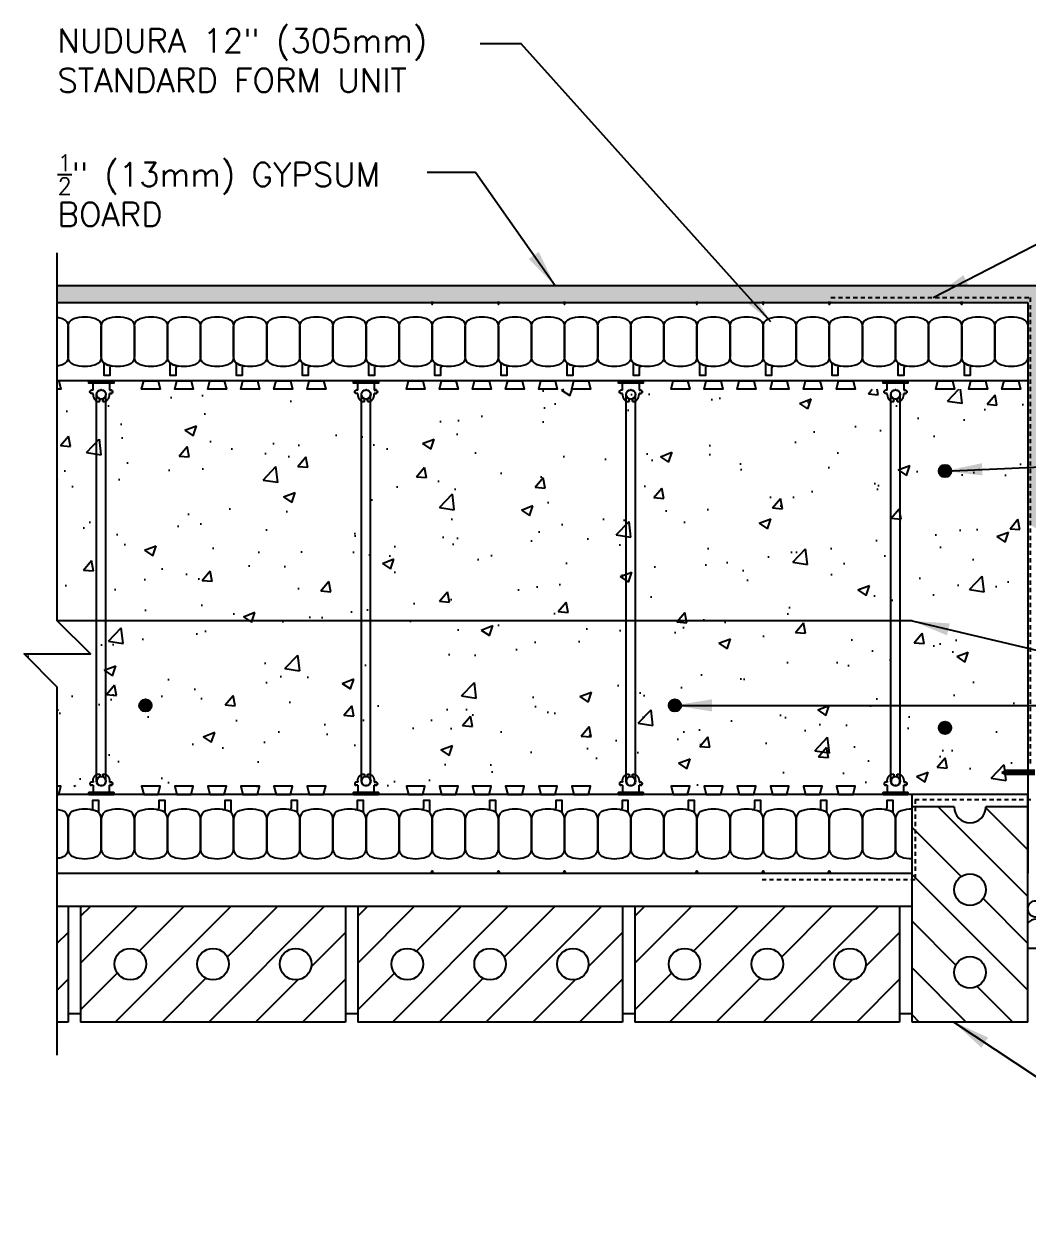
# Model space of a CAD drawing. Header units: inches. Extents: x 2887.6 to 2942.4, y 456.7 to 535.9.
# Drawn here: x 2887.6 to 2917.93, y 499.37 to 535.87 of the extents above; entities that cross this region are included whole.
import ezdxf

# ---------------------------------------------------------------- set-up
doc = ezdxf.new("R2010")
doc.units = ezdxf.units.IN
doc.header["$LTSCALE"] = 0.5
doc.header["$MEASUREMENT"] = 0
doc.linetypes.add('DASHED2', pattern=[0.375, 0.25, -0.125])
doc.layers.get('0').update_dxf_attribs({"linetype": 'CONTINUOUS'})
for name, color, linetype in [('HATCH', 12, 'CONTINUOUS'), ('LINE18', 9, 'CONTINUOUS'), ('line25', 2, 'CONTINUOUS'), ('LINE50', 5, 'CONTINUOUS'), ('LINE65', 3, 'CONTINUOUS'), ('LINE9', 9, 'CONTINUOUS'), ('TEXT', 4, 'CONTINUOUS')]:
    doc.layers.add(name, color=color, linetype=linetype)
doc.styles.add('DIM', font='romans.shx', dxfattribs={"width": 0.7})
doc.styles.get("Standard").update_dxf_attribs({"font": 'romans.shx'})
doc.dimstyles.new('ext_12', dxfattribs={"dimscale": 12, "dimtxt": 0.09375, "dimasz": 0.09375, "dimexe": 0.09375, "dimexo": 0.0625, "dimgap": 0.0625, "dimtad": 1, "dimdec": 1, "dimzin": 3, "dimdsep": 46, "dimlunit": 4, "dimtxsty": 'DIM', "dimcen": 0.09, "dimdle": 0.09375, "dimclrt": 4, "dimadec": 0, "dimazin": 0, "dimtfac": 1, "dimtdec": 1, "dimtmove": 2, "dimatfit": 3, "dimfxl": 0, "dimfrac": 2, "dimtolj": 1, "dimtzin": 0, "dimarcsym": 0})

# ---------------------------------------------------------------- blocks, each defined once
blk = doc.blocks.new('Connector')
blk.add_point((0.271, 0))
at = {"layer": 'LINE9'}
for p, q in [((0, 0.375), (0, -0.375)), ((0.062, -0.375), (0.062, 0.375)), ((0.281, 0.25), (0.062, 0.25))]:
    blk.add_line(p, q, dxfattribs=at)
for points, weights in [([(0.007, 0.375), (0.004, 0.375), (0, 0.375)], [1, 0.972587069138, 0.950305488115]), ([(0.327, 0.343), (0.308, 0.343), (0.281, 0.317), (0.281, 0.297)], [1, 0.85355339, 0.85355339, 1]), ([(0.328, 0.343), (0.327, 0.343), (0.327, 0.343)], [1, 0.70710678, 1]), ([(0.375, 0.297), (0.375, 0.317), (0.348, 0.343), (0.329, 0.343)], [1, 0.85355339, 0.85355339, 1]), ([(0.406, 0.25), (0.546, 0.25), (0.619, 0.131)], [0.958404415409, 0.794674173519, 0.864651571113]), ([(0.619, 0.052), (0.612, 0.049), (0.604, 0.049)], [0.83615024178, 0.892081430621, 1]), ([(0.281, -0.297), (0.281, -0.317), (0.308, -0.343), (0.327, -0.343)], [1, 0.85355339, 0.85355339, 1]), ([(0.327, -0.343), (0.281, -0.343), (0.281, -0.297)], [1, 0.70710678, 1]), ([(0.329, -0.343), (0.348, -0.343), (0.375, -0.317), (0.375, -0.297)], [1, 0.85355339, 0.85355339, 1]), ([(0.375, -0.297), (0.375, -0.343), (0.329, -0.343)], [1, 0.70710678, 1]), ([(0.619, -0.131), (0.546, -0.25), (0.406, -0.25)], [0.864651574428, 0.794674169686, 0.958404415195]), ([(0.604, -0.049), (0.612, -0.049), (0.619, -0.052)], [1, 0.89208144177, 0.836150253337]), ([(0, -0.375), (0.004, -0.375), (0.007, -0.375)], [0.950305488115, 0.972587069138, 1])]:
    blk.add_rational_spline(points, weights, degree=2, dxfattribs=at)
for points, degree in [([(0, 0.375), (0.002, 0.375), (0.005, 0.375), (0.007, 0.375)], 3), ([(0.007, 0.375), (0.021, 0.375), (0.051, 0.375), (0.062, 0.375), (0.062, 0.375)], 3), ([(0.281, 0.25), (0.281, 0.297)], 1), ([(0.327, 0.343), (0.327, 0.343), (0.328, 0.343), (0.328, 0.343)], 3), ([(0.328, 0.343), (0.329, 0.343), (0.329, 0.343), (0.329, 0.343)], 3), ([(0.375, 0.25), (0.375, 0.297)], 1), ([(0.406, 0.25), (0.375, 0.25)], 1), ([(0.604, 0.049), (0.532, 0.049)], 1), ([(0.604, 0.049), (0.609, 0.049), (0.614, 0.05), (0.619, 0.052)], 3), ([(0.619, 0.131), (0.619, 0.052)], 1), ([(0.062, -0.25), (0.281, -0.25)], 1), ([(0.281, -0.297), (0.281, -0.25)], 1), ([(0.281, -0.25), (0.281, -0.297)], 1), ([(0.328, -0.343), (0.328, -0.343), (0.327, -0.343), (0.327, -0.343)], 3), ([(0.329, -0.343), (0.329, -0.343), (0.329, -0.343), (0.328, -0.343)], 3), ([(0.375, -0.25), (0.375, -0.297)], 1), ([(0.375, -0.297), (0.375, -0.25)], 1), ([(0.406, -0.25), (0.375, -0.25)], 1), ([(0.532, -0.049), (0.604, -0.049)], 1), ([(0.604, -0.049), (0.58, -0.049), (0.556, -0.049), (0.532, -0.049)], 3), ([(0.619, -0.052), (0.614, -0.05), (0.609, -0.049), (0.604, -0.049)], 3), ([(0.619, -0.052), (0.619, -0.131)], 1), ([(0.007, -0.375), (0.005, -0.375), (0.002, -0.375), (0, -0.375)], 3), ([(0.062, -0.375), (0.062, -0.375), (0.051, -0.375), (0.021, -0.375), (0.007, -0.375)], 3)]:
    blk.add_open_spline(points, degree=degree, dxfattribs=at)
for points, weights, knots in [([(0.062, 0.375), (0.062, 0.375), (0.046, 0.375), (0.03, 0.375), (0.007, 0.375)], [0.868718858569, 0.861102746415, 1, 0.861102734288, 0.868718859898], [0, 0, 0, 0.5, 0.5, 1, 1, 1]), ([(0.532, 0.049), (0.472, 0.203), (0.333, 0.113), (0.157, 0), (0.333, -0.113), (0.472, -0.203), (0.532, -0.049)], [0.899508922286, 0.599718215298, 1, 0.54226024, 1, 0.599718224335, 0.899508908749], [0, 0, 0, 0.318112, 0.318112, 0.681888, 0.681888, 1, 1, 1]), ([(0.007, -0.375), (0.03, -0.375), (0.046, -0.375), (0.062, -0.375), (0.062, -0.375)], [0.868718859319, 0.861102739573, 1, 0.861102742958, 0.868718858948], [0, 0, 0, 0.5, 0.5, 1, 1, 1])]:
    blk.add_rational_spline(points, weights, degree=2, knots=knots, dxfattribs=at)
for points in [[(0.406, 0.25), (0.406, 0.25), (0.406, 0.25), (0.406, 0.25), (0.406, 0.25), (0.406, 0.25), (0.406, 0.25)], [(0.406, 0.25), (0.406, 0.25), (0.406, 0.25), (0.406, 0.25), (0.406, 0.25), (0.406, 0.25), (0.406, 0.25)], [(0.406, 0.25), (0.406, 0.25), (0.406, 0.25), (0.406, 0.25), (0.406, 0.25), (0.406, 0.25), (0.406, 0.25)], [(0.406, 0.25), (0.406, 0.25), (0.406, 0.25), (0.406, 0.25), (0.406, 0.25), (0.406, 0.25), (0.406, 0.25)], [(0.406, 0.25), (0.406, 0.25), (0.406, 0.25), (0.406, 0.25), (0.406, 0.25), (0.406, 0.25), (0.406, 0.25)], [(0.406, 0.25), (0.406, 0.25), (0.406, 0.25), (0.406, 0.25), (0.406, 0.25), (0.406, 0.25), (0.406, 0.25)], [(0.406, 0.25), (0.406, 0.25), (0.406, 0.25), (0.406, 0.25), (0.406, 0.25), (0.406, 0.25), (0.406, 0.25)], [(0.406, 0.25), (0.406, 0.25), (0.406, 0.25), (0.406, 0.25), (0.406, 0.25), (0.406, 0.25), (0.406, 0.25)], [(0.406, 0.25), (0.406, 0.25), (0.406, 0.25), (0.406, 0.25), (0.406, 0.25), (0.406, 0.25), (0.406, 0.25)], [(0.406, 0.25), (0.406, 0.25), (0.406, 0.25), (0.406, 0.25), (0.406, 0.25), (0.406, 0.25), (0.406, 0.25)], [(0.406, 0.25), (0.406, 0.25), (0.406, 0.25), (0.406, 0.25), (0.406, 0.25), (0.406, 0.25), (0.406, 0.25)], [(0.406, 0.25), (0.406, 0.25), (0.406, 0.25), (0.406, 0.25), (0.406, 0.25), (0.406, 0.25), (0.406, 0.25)], [(0.406, 0.25), (0.406, 0.25), (0.406, 0.25), (0.406, 0.25), (0.406, 0.25), (0.406, 0.25), (0.406, 0.25)], [(0.406, 0.25), (0.406, 0.25), (0.406, 0.25), (0.406, 0.25), (0.406, 0.25), (0.406, 0.25), (0.406, 0.25)], [(0.406, 0.25), (0.406, 0.25), (0.406, 0.25), (0.406, 0.25), (0.406, 0.25), (0.406, 0.25), (0.406, 0.25)], [(0.406, 0.25), (0.406, 0.25), (0.406, 0.25), (0.406, 0.25), (0.406, 0.25), (0.406, 0.25), (0.406, 0.25)], [(0.406, 0.25), (0.406, 0.25), (0.406, 0.25), (0.406, 0.25), (0.406, 0.25), (0.406, 0.25), (0.406, 0.25)], [(0.406, 0.25), (0.406, 0.25), (0.406, 0.25), (0.406, 0.25), (0.406, 0.25), (0.406, 0.25), (0.406, 0.25)], [(0.406, 0.25), (0.406, 0.25), (0.406, 0.25), (0.406, 0.25), (0.406, 0.25), (0.406, 0.25), (0.406, 0.25)], [(0.406, 0.25), (0.406, 0.25), (0.406, 0.25), (0.406, 0.25), (0.406, 0.25), (0.406, 0.25), (0.406, 0.25)], [(0.406, 0.25), (0.406, 0.25), (0.406, 0.25), (0.406, 0.25), (0.406, 0.25), (0.406, 0.25), (0.406, 0.25)], [(0.406, 0.25), (0.406, 0.25), (0.406, 0.25), (0.406, 0.25), (0.406, 0.25), (0.406, 0.25), (0.406, 0.25)], [(0.406, 0.25), (0.406, 0.25), (0.406, 0.25), (0.406, 0.25), (0.406, 0.25), (0.406, 0.25), (0.406, 0.25)], [(0.406, 0.25), (0.406, 0.25), (0.406, 0.25), (0.406, 0.25), (0.406, 0.25), (0.406, 0.25), (0.406, 0.25)], [(0.532, 0.049), (0.532, 0.049), (0.532, 0.049), (0.532, 0.049), (0.532, 0.049), (0.532, 0.049), (0.532, 0.049)], [(0.532, 0.049), (0.532, 0.049), (0.532, 0.049), (0.532, 0.049), (0.532, 0.049), (0.532, 0.049), (0.532, 0.049)], [(0.532, 0.049), (0.532, 0.049), (0.532, 0.049), (0.532, 0.049), (0.532, 0.049), (0.532, 0.049), (0.532, 0.049)], [(0.532, 0.049), (0.532, 0.049), (0.532, 0.049), (0.532, 0.049), (0.532, 0.049), (0.532, 0.049), (0.532, 0.049)], [(0.532, 0.049), (0.532, 0.049), (0.532, 0.049), (0.532, 0.049), (0.532, 0.049), (0.532, 0.049), (0.532, 0.049)], [(0.532, 0.049), (0.532, 0.049), (0.532, 0.049), (0.532, 0.049), (0.532, 0.049), (0.532, 0.049), (0.532, 0.049)], [(0.532, 0.049), (0.532, 0.049), (0.532, 0.049), (0.532, 0.049), (0.532, 0.049), (0.532, 0.049), (0.532, 0.049)], [(0.532, 0.049), (0.532, 0.049), (0.532, 0.049), (0.532, 0.049), (0.532, 0.049), (0.532, 0.049), (0.532, 0.049)], [(0.532, 0.049), (0.532, 0.049), (0.532, 0.049), (0.532, 0.049), (0.532, 0.049), (0.532, 0.049), (0.532, 0.049)], [(0.532, 0.049), (0.532, 0.049), (0.532, 0.049), (0.532, 0.049), (0.532, 0.049), (0.532, 0.049), (0.532, 0.049)], [(0.604, 0.049), (0.604, 0.049), (0.604, 0.049), (0.604, 0.049), (0.604, 0.049), (0.604, 0.049), (0.604, 0.049)], [(0.604, 0.049), (0.604, 0.049), (0.604, 0.049), (0.604, 0.049), (0.604, 0.049), (0.604, 0.049), (0.604, 0.049)], [(0.604, 0.049), (0.604, 0.049), (0.604, 0.049), (0.604, 0.049), (0.604, 0.049), (0.604, 0.049), (0.604, 0.049)], [(0.604, 0.049), (0.604, 0.049), (0.604, 0.049), (0.604, 0.049), (0.604, 0.049), (0.604, 0.049), (0.604, 0.049)], [(0.619, 0.131), (0.619, 0.131), (0.619, 0.131), (0.619, 0.131), (0.619, 0.131), (0.619, 0.131), (0.619, 0.131)], [(0.619, 0.131), (0.619, 0.131), (0.619, 0.131), (0.619, 0.131), (0.619, 0.131), (0.619, 0.131), (0.619, 0.131)], [(0.619, 0.131), (0.619, 0.131), (0.619, 0.131), (0.619, 0.131), (0.619, 0.131), (0.619, 0.131), (0.619, 0.131)], [(0.619, 0.131), (0.619, 0.131), (0.619, 0.131), (0.619, 0.131), (0.619, 0.131), (0.619, 0.131), (0.619, 0.131)], [(0.406, -0.25), (0.406, -0.25), (0.406, -0.25), (0.406, -0.25), (0.406, -0.25), (0.406, -0.25), (0.406, -0.25)], [(0.406, -0.25), (0.406, -0.25), (0.406, -0.25), (0.406, -0.25), (0.406, -0.25), (0.406, -0.25), (0.406, -0.25)], [(0.406, -0.25), (0.406, -0.25), (0.406, -0.25), (0.406, -0.25), (0.406, -0.25), (0.406, -0.25), (0.406, -0.25)], [(0.406, -0.25), (0.406, -0.25), (0.406, -0.25), (0.406, -0.25), (0.406, -0.25), (0.406, -0.25), (0.406, -0.25)], [(0.406, -0.25), (0.406, -0.25), (0.406, -0.25), (0.406, -0.25), (0.406, -0.25), (0.406, -0.25), (0.406, -0.25)], [(0.406, -0.25), (0.406, -0.25), (0.406, -0.25), (0.406, -0.25), (0.406, -0.25), (0.406, -0.25), (0.406, -0.25)], [(0.406, -0.25), (0.406, -0.25), (0.406, -0.25), (0.406, -0.25), (0.406, -0.25), (0.406, -0.25), (0.406, -0.25)], [(0.406, -0.25), (0.406, -0.25), (0.406, -0.25), (0.406, -0.25), (0.406, -0.25), (0.406, -0.25), (0.406, -0.25)], [(0.406, -0.25), (0.406, -0.25), (0.406, -0.25), (0.406, -0.25), (0.406, -0.25), (0.406, -0.25), (0.406, -0.25)], [(0.406, -0.25), (0.406, -0.25), (0.406, -0.25), (0.406, -0.25), (0.406, -0.25), (0.406, -0.25), (0.406, -0.25)], [(0.406, -0.25), (0.406, -0.25), (0.406, -0.25), (0.406, -0.25), (0.406, -0.25), (0.406, -0.25), (0.406, -0.25)], [(0.532, -0.049), (0.532, -0.049), (0.532, -0.049), (0.532, -0.049), (0.532, -0.049), (0.532, -0.049), (0.532, -0.049)], [(0.532, -0.049), (0.532, -0.049), (0.532, -0.049), (0.532, -0.049), (0.532, -0.049), (0.532, -0.049), (0.532, -0.049)], [(0.532, -0.049), (0.532, -0.049), (0.532, -0.049), (0.532, -0.049), (0.532, -0.049), (0.532, -0.049), (0.532, -0.049)], [(0.532, -0.049), (0.532, -0.049), (0.532, -0.049), (0.532, -0.049), (0.532, -0.049), (0.532, -0.049), (0.532, -0.049)], [(0.604, -0.049), (0.604, -0.049), (0.604, -0.049), (0.604, -0.049), (0.604, -0.049), (0.604, -0.049), (0.604, -0.049)], [(0.604, -0.049), (0.604, -0.049), (0.604, -0.049), (0.604, -0.049), (0.604, -0.049), (0.604, -0.049), (0.604, -0.049)], [(0.604, -0.049), (0.604, -0.049), (0.604, -0.049), (0.604, -0.049), (0.604, -0.049), (0.604, -0.049), (0.604, -0.049)], [(0.604, -0.049), (0.604, -0.049), (0.604, -0.049), (0.604, -0.049), (0.604, -0.049), (0.604, -0.049), (0.604, -0.049)], [(0.604, -0.049), (0.604, -0.049), (0.604, -0.049), (0.604, -0.049), (0.604, -0.049), (0.604, -0.049), (0.604, -0.049)], [(0.604, -0.049), (0.604, -0.049), (0.604, -0.049), (0.604, -0.049), (0.604, -0.049), (0.604, -0.049), (0.604, -0.049)], [(0.604, -0.049), (0.604, -0.049), (0.604, -0.049), (0.604, -0.049), (0.604, -0.049), (0.604, -0.049), (0.604, -0.049)], [(0.604, -0.049), (0.604, -0.049), (0.604, -0.049), (0.604, -0.049), (0.604, -0.049), (0.604, -0.049), (0.604, -0.049)], [(0.619, -0.131), (0.619, -0.131), (0.619, -0.131), (0.619, -0.131), (0.619, -0.131), (0.619, -0.131), (0.619, -0.131)], [(0.619, -0.131), (0.619, -0.131), (0.619, -0.131), (0.619, -0.131), (0.619, -0.131), (0.619, -0.131), (0.619, -0.131)], [(0.619, -0.131), (0.619, -0.131), (0.619, -0.131), (0.619, -0.131), (0.619, -0.131), (0.619, -0.131), (0.619, -0.131)], [(0.619, -0.131), (0.619, -0.131), (0.619, -0.131), (0.619, -0.131), (0.619, -0.131), (0.619, -0.131), (0.619, -0.131)]]:
    blk.add_open_spline(points, degree=3, knots=[0, 0, 0, 0, 1, 1, 1, 1, 1, 1, 1], dxfattribs=at)

msp = doc.modelspace()

# ---------------------------------------------------------------- hatches: boundary and pattern name
at = {"layer": 'HATCH'}
h = msp.add_hatch(dxfattribs=at)
h.set_pattern_fill('AR-SAND', color=256, scale=0.25, style=0)
h.set_pattern_definition([(37.5, (-58.41438, -32.99263), (-0.01574834, 0.48170594), [0, -0.38, 0, -0.425, 0, -0.40625]), (7.5, (-58.4144, -32.9926), (0.44244418, 0.70553652), [0, -0.205, 0, -0.3425, 0, -0.13125]), (327.5, (-58.72188, -32.99263), (0.778535465, 0.001414763), [0, -0.125, 0, -0.45, 0, -0.5875]), (317.5, (-58.7219, -32.9926), (0.75153165, 0.21941889), [0, -0.0625, 0, -0.295, 0, -0.3375])])
h.paths.add_polyline_path([(2918.552, 527.958), (2918.297, 527.958), (2888.605, 527.958), (2888.605, 527.458), (2916.427, 527.458), (2917.927, 527.458), (2917.927, 520.708), (2918.052, 520.708, 0.406613), (2918.418, 520.704), (2918.418, 520.708), (2918.552, 520.708)])
h = msp.add_hatch(dxfattribs=at)
h.set_pattern_fill('AR-CONC', color=256, scale=0.5, style=0)
h.set_pattern_definition([(50, (-57.4668, 44.5297), (3.586301, -0.3137607), [0.375, -4.125]), (355, (-57.4668, 44.5297), (-0.6937567, 3.7609607), [0.3, -3.3]), (100.4514, (-57.168, 44.5035), (2.892547, 3.4471977), [0.318701, -3.5057106]), (46.1842, (-57.4668, 45.5297), (5.336205, -0.827595), [0.5625, -6.1875]), (96.6356, (-57.022, 45.4607), (4.6733135, 4.870589), [0.478051, -5.258565]), (351.1842, (-57.467, 45.5297), (4.67331, 4.870593), [0.45, -4.95]), (21, (-56.9668, 45.2797), (2.9845353, -2.0130945), [0.375, -4.125]), (326, (-56.9668, 45.2797), (1.2165767, 3.62575), [0.3, -3.3]), (71.4514, (-56.718, 45.112), (4.201113, 1.6126525), [0.318701, -3.5057106]), (37.5, (-57.4668, 44.5297), (0.0607993, 1.66446927), [0, -3.26, 0, -3.35, 0, -3.3125]), (7.5, (-57.4668, 44.5297), (1.3153477, 1.9720586), [0, -1.91, 0, -3.185, 0, -1.2625]), (327.5, (-58.5818, 44.5297), (2.6691122, -0.11277436), [0, -1.25, 0, -3.9, 0, -5.175]), (317.5, (-59.0818, 44.5297), (2.9159308, 0.500525), [0, -1.625, 0, -2.59, 0, -3.675])])
h.paths.add_polyline_path([(2917.927, 524.833), (2888.596, 524.833), (2888.596, 517.833), (2889.596, 516.833), (2887.596, 516.833), (2888.596, 515.833), (2888.596, 512.833), (2917.927, 512.833)])
h = msp.add_hatch(dxfattribs=at)
h.set_pattern_fill('ANSI31', color=256, scale=8, angle=90, style=0)
h.set_pattern_definition([(135, (3361.613, -2383.6064), (-0.70710678, -0.70710678), [])])
edge = h.paths.add_edge_path()
edge.add_arc((2916.177, 507.208), 0.477, 0, 360)
edge = h.paths.add_edge_path()
edge.add_arc((2916.177, 509.708), 0.477, 0, 360)
edge = h.paths.add_edge_path()
edge.add_arc((2916.177, 512.208), 0.477, 180, 360)
edge.add_line((2916.653, 512.208), (2917.927, 512.208))
edge.add_line((2917.927, 512.208), (2917.927, 505.708))
edge.add_line((2917.927, 505.708), (2914.427, 505.708))
edge.add_line((2914.427, 505.708), (2914.427, 512.208))
edge.add_line((2914.427, 512.208), (2915.7, 512.208))
h = msp.add_hatch(dxfattribs=at)
h.set_pattern_fill('ANSI31', color=256, scale=8, style=0)
h.set_pattern_definition([(45, (1.487, 62.0218), (-0.70710678, 0.70710678), [])])
edge = h.paths.add_edge_path()
edge.add_arc((2890.802, 507.458), 0.477, 0, 360)
edge = h.paths.add_edge_path()
edge.add_arc((2893.302, 507.458), 0.477, 0, 360)
edge = h.paths.add_edge_path()
edge.add_arc((2895.802, 507.458), 0.477, 0, 360)
h.paths.add_polyline_path([(2897.302, 509.208), (2889.302, 509.208), (2889.302, 505.708), (2897.302, 505.708)])
h = msp.add_hatch(dxfattribs=at)
h.set_pattern_fill('ANSI31', color=256, scale=8, style=0)
h.set_pattern_definition([(45, (9.862, 62.0218), (-0.70710678, 0.70710678), [])])
edge = h.paths.add_edge_path()
edge.add_arc((2899.177, 507.458), 0.477, 0, 360)
edge = h.paths.add_edge_path()
edge.add_arc((2901.677, 507.458), 0.477, 0, 360)
edge = h.paths.add_edge_path()
edge.add_arc((2904.177, 507.458), 0.477, 0, 360)
h.paths.add_polyline_path([(2905.677, 509.208), (2897.677, 509.208), (2897.677, 505.708), (2905.677, 505.708)])
h = msp.add_hatch(dxfattribs=at)
h.set_pattern_fill('ANSI31', color=256, scale=8, style=0)
h.set_pattern_definition([(45, (18.237, 62.0218), (-0.70710678, 0.70710678), [])])
edge = h.paths.add_edge_path()
edge.add_arc((2907.552, 507.458), 0.477, 0, 360)
edge = h.paths.add_edge_path()
edge.add_arc((2910.052, 507.458), 0.477, 0, 360)
edge = h.paths.add_edge_path()
edge.add_arc((2912.552, 507.458), 0.477, 0, 360)
h.paths.add_polyline_path([(2914.052, 509.208), (2906.052, 509.208), (2906.052, 505.708), (2914.052, 505.708)])
at = {"layer": 'LINE65'}
for points in [[(2915.612, 522.362, 1), (2915.237, 522.362, 1)], [(2891.449, 515.278, 1), (2891.074, 515.278, 1)], [(2907.449, 515.278, 1), (2907.074, 515.278, 1)], [(2915.612, 514.601, 1), (2915.237, 514.601, 1)]]:
    msp.add_hatch(color=256, dxfattribs=at).paths.add_polyline_path(points)

# ---------------------------------------------------------------- linework, layer by layer
at = {"layer": 'HATCH'}
for p, q in [((2918.138, 513.253), (2917.138, 513.253)), ((2888.596, 508.088), (2888.927, 508.418)), ((2917.927, 507.943), (2926.441, 507.943)), ((2888.596, 506.673), (2888.927, 507.004))]:
    msp.add_line(p, q, dxfattribs=at)
at = {"layer": 'HATCH', "color": 6, "linetype": 'DASHED2'}
for p, q in [((2914.519, 512.429), (2918.072, 512.429)), ((2914.519, 512.429), (2914.519, 510.004)), ((2914.519, 510.004), (2909.881, 510.004))]:
    msp.add_line(p, q, dxfattribs=at)
msp.add_lwpolyline([(2911.977, 527.602), (2917.996, 527.602), (2917.996, 513.498)], dxfattribs=at)
at = {"layer": 'HATCH'}
msp.add_circle((2918.177, 509.126), 0.25, dxfattribs=at)
msp.add_arc((2918.177, 508.505), 0.312, 36.8699, 143.1301, dxfattribs=at)
at = {"layer": 'LINE18'}
msp.add_lwpolyline([(2888.596, 504.708), (2888.596, 515.833), (2887.596, 516.833), (2889.596, 516.833), (2888.596, 517.833), (2888.596, 528.958)], dxfattribs=at)
at = {"layer": 'line25'}
for p, q in [((2917.927, 525.083), (2888.596, 525.083)), ((2917.927, 512.583), (2888.596, 512.583)), ((2914.427, 505.708), (2914.427, 512.583)), ((2915.7, 512.208), (2914.427, 512.208)), ((2917.927, 512.208), (2916.653, 512.208)), ((2888.596, 509.208), (2914.427, 509.208)), ((2888.927, 509.208), (2888.927, 505.708)), ((2889.302, 509.208), (2889.302, 505.708)), ((2897.302, 509.208), (2897.302, 505.708)), ((2897.677, 509.208), (2897.677, 505.708)), ((2905.677, 509.208), (2905.677, 505.708)), ((2906.052, 509.208), (2906.052, 505.708)), ((2906.052, 509.208), (2906.052, 505.708)), ((2914.052, 509.208), (2914.052, 505.708)), ((2889.302, 505.958), (2888.927, 505.958)), ((2897.677, 505.958), (2897.302, 505.958)), ((2906.052, 505.958), (2905.677, 505.958)), ((2914.427, 505.958), (2914.052, 505.958)), ((2888.927, 505.708), (2888.596, 505.708)), ((2897.302, 505.708), (2889.302, 505.708)), ((2905.677, 505.708), (2897.677, 505.708)), ((2914.052, 505.708), (2906.052, 505.708)), ((2917.927, 505.708), (2914.427, 505.708))]:
    msp.add_line(p, q, dxfattribs=at)
for points in [[(2888.596, 525.083), (2888.645, 525.083), (2888.708, 524.833), (2888.596, 524.833)], [(2888.614, 512.583), (2888.645, 512.583), (2888.708, 512.833), (2888.596, 512.833)]]:
    msp.add_lwpolyline(points, dxfattribs=at)
for points in [[(2891.645, 525.083), (2891.708, 524.833), (2891.145, 524.833), (2891.208, 525.083)], [(2892.645, 525.083), (2892.708, 524.833), (2892.145, 524.833), (2892.208, 525.083)], [(2893.645, 525.083), (2893.708, 524.833), (2893.145, 524.833), (2893.208, 525.083)], [(2894.645, 525.083), (2894.708, 524.833), (2894.145, 524.833), (2894.208, 525.083)], [(2895.645, 525.083), (2895.708, 524.833), (2895.145, 524.833), (2895.208, 525.083)], [(2896.645, 525.083), (2896.708, 524.833), (2896.145, 524.833), (2896.208, 525.083)], [(2899.645, 525.083), (2899.708, 524.833), (2899.145, 524.833), (2899.208, 525.083)], [(2900.645, 525.083), (2900.708, 524.833), (2900.145, 524.833), (2900.208, 525.083)], [(2901.645, 525.083), (2901.708, 524.833), (2901.145, 524.833), (2901.208, 525.083)], [(2902.645, 525.083), (2902.708, 524.833), (2902.145, 524.833), (2902.208, 525.083)], [(2903.645, 525.083), (2903.708, 524.833), (2903.145, 524.833), (2903.208, 525.083)], [(2904.645, 525.083), (2904.708, 524.833), (2904.145, 524.833), (2904.208, 525.083)], [(2907.645, 525.083), (2907.708, 524.833), (2907.145, 524.833), (2907.208, 525.083)], [(2908.645, 525.083), (2908.708, 524.833), (2908.145, 524.833), (2908.208, 525.083)], [(2909.645, 525.083), (2909.708, 524.833), (2909.145, 524.833), (2909.208, 525.083)], [(2910.645, 525.083), (2910.708, 524.833), (2910.145, 524.833), (2910.208, 525.083)], [(2911.645, 525.083), (2911.708, 524.833), (2911.145, 524.833), (2911.208, 525.083)], [(2912.645, 525.083), (2912.708, 524.833), (2912.145, 524.833), (2912.208, 525.083)], [(2915.645, 525.083), (2915.708, 524.833), (2915.145, 524.833), (2915.208, 525.083)], [(2916.645, 525.083), (2916.708, 524.833), (2916.145, 524.833), (2916.208, 525.083)], [(2917.645, 525.083), (2917.708, 524.833), (2917.145, 524.833), (2917.208, 525.083)], [(2891.645, 512.583), (2891.708, 512.833), (2891.145, 512.833), (2891.208, 512.583)], [(2892.645, 512.583), (2892.708, 512.833), (2892.145, 512.833), (2892.208, 512.583)], [(2893.645, 512.583), (2893.708, 512.833), (2893.145, 512.833), (2893.208, 512.583)], [(2894.645, 512.583), (2894.708, 512.833), (2894.145, 512.833), (2894.208, 512.583)], [(2895.645, 512.583), (2895.708, 512.833), (2895.145, 512.833), (2895.208, 512.583)], [(2896.645, 512.583), (2896.708, 512.833), (2896.145, 512.833), (2896.208, 512.583)], [(2899.645, 512.583), (2899.708, 512.833), (2899.145, 512.833), (2899.208, 512.583)], [(2900.645, 512.583), (2900.708, 512.833), (2900.145, 512.833), (2900.208, 512.583)], [(2901.645, 512.583), (2901.708, 512.833), (2901.145, 512.833), (2901.208, 512.583)], [(2902.645, 512.583), (2902.708, 512.833), (2902.145, 512.833), (2902.208, 512.583)], [(2903.645, 512.583), (2903.708, 512.833), (2903.145, 512.833), (2903.208, 512.583)], [(2904.645, 512.583), (2904.708, 512.833), (2904.145, 512.833), (2904.208, 512.583)], [(2907.645, 512.583), (2907.708, 512.833), (2907.145, 512.833), (2907.208, 512.583)], [(2908.645, 512.583), (2908.708, 512.833), (2908.145, 512.833), (2908.208, 512.583)], [(2909.645, 512.583), (2909.708, 512.833), (2909.145, 512.833), (2909.208, 512.583)], [(2910.645, 512.583), (2910.708, 512.833), (2910.145, 512.833), (2910.208, 512.583)], [(2911.645, 512.583), (2911.708, 512.833), (2911.145, 512.833), (2911.208, 512.583)], [(2912.645, 512.583), (2912.708, 512.833), (2912.145, 512.833), (2912.208, 512.583)]]:
    msp.add_lwpolyline(points, close=True, dxfattribs=at)
at = {"layer": 'line25', "flags": 128}
msp.add_lwpolyline([(2917.927, 505.708), (2917.927, 512.583)], dxfattribs=at)
at = {"layer": 'line25'}
for centre in [(2916.177, 509.708), (2890.802, 507.458), (2893.302, 507.458), (2895.802, 507.458), (2899.177, 507.458), (2901.677, 507.458), (2904.177, 507.458), (2907.552, 507.458), (2910.052, 507.458), (2912.552, 507.458), (2916.177, 507.208)]:
    msp.add_circle(centre, 0.477, dxfattribs=at)
msp.add_arc((2916.177, 512.208), 0.477, 180, 360, dxfattribs=at)
at = {"layer": 'LINE50'}
for p, q in [((2888.596, 527.458), (2917.927, 527.458)), ((2917.927, 527.458), (2917.927, 513.315)), ((2917.927, 513.19), (2917.927, 512.583)), ((2917.927, 512.583), (2917.927, 510.208)), ((2917.927, 510.208), (2917.927, 512.583)), ((2888.596, 510.208), (2914.427, 510.208))]:
    msp.add_line(p, q, dxfattribs=at)
at = {"layer": 'LINE65'}
msp.add_line((2914.43, 517.833), (2888.596, 517.833), dxfattribs=at)
for centre in [(2915.424, 522.362), (2891.261, 515.278), (2907.261, 515.278), (2915.424, 514.601)]:
    msp.add_circle(centre, 0.188, dxfattribs=at)
at = {"layer": 'LINE9'}
for p, q in [((2915.927, 525.81), (2915.927, 526.731)), ((2889.786, 516.099), (2889.786, 524.677)), ((2890.067, 516.099), (2890.067, 524.677)), ((2897.786, 516.099), (2897.786, 524.677)), ((2898.067, 516.099), (2898.067, 524.677)), ((2905.786, 512.989), (2905.786, 524.677)), ((2906.067, 512.989), (2906.067, 524.677)), ((2913.786, 512.989), (2913.786, 524.677)), ((2914.067, 512.989), (2914.067, 524.677)), ((2889.786, 515.879), (2889.786, 516.099)), ((2889.786, 514.879), (2889.786, 515.879)), ((2890.067, 512.989), (2890.067, 516.099)), ((2897.786, 512.989), (2897.786, 516.099)), ((2898.067, 512.989), (2898.067, 516.099)), ((2889.786, 512.989), (2889.786, 514.879)), ((2917.138, 513.253), (2917.258, 513.315)), ((2917.138, 513.253), (2917.258, 513.19)), ((2918.138, 513.315), (2917.258, 513.315)), ((2918.138, 513.19), (2917.258, 513.19))]:
    msp.add_line(p, q, dxfattribs=at)
at = {"layer": 'LINE9', "flags": 128}
msp.add_lwpolyline([(2918.552, 514.693), (2918.552, 527.958), (2918.297, 527.958), (2888.596, 527.958)], dxfattribs=at)
at = {"layer": 'LINE9'}
for points in [[(2899.895, 527.458), (2899.927, 527.394), (2899.958, 527.458)], [(2901.895, 527.458), (2901.927, 527.394), (2901.958, 527.458)], [(2903.895, 527.458), (2903.927, 527.394), (2903.958, 527.458)], [(2907.895, 527.458), (2907.927, 527.394), (2907.958, 527.458)], [(2909.895, 527.458), (2909.927, 527.394), (2909.958, 527.458)], [(2911.895, 527.458), (2911.927, 527.394), (2911.958, 527.458)], [(2915.895, 527.458), (2915.927, 527.394), (2915.958, 527.458)], [(2899.895, 510.208), (2899.927, 510.273), (2899.958, 510.208)], [(2901.895, 510.208), (2901.927, 510.273), (2901.958, 510.208)], [(2903.895, 510.208), (2903.927, 510.273), (2903.958, 510.208)], [(2907.895, 510.208), (2907.927, 510.273), (2907.958, 510.208)], [(2909.895, 510.208), (2909.927, 510.273), (2909.958, 510.208)], [(2911.895, 510.208), (2911.927, 510.273), (2911.958, 510.208)]]:
    msp.add_lwpolyline(points, close=True, dxfattribs=at)
for points in [[(2888.596, 527.004, -0.055085), (2888.754, 526.969, -0.325305), (2888.927, 526.731), (2888.927, 525.81, -0.325305), (2888.754, 525.572, -0.055085), (2888.596, 525.537)], [(2888.596, 510.659, 0.037343), (2888.754, 510.697, 0.325305), (2888.927, 510.935), (2888.927, 511.856, 0.325305), (2888.754, 512.094, 0.03822), (2888.596, 512.132, 0.03389)], [(2914.427, 512.146, 0.078351), (2914.1, 512.094, 0.325305), (2913.927, 511.856), (2913.927, 510.935, 0.325305), (2914.1, 510.697, 0.078351), (2914.427, 510.646)]]:
    msp.add_lwpolyline(points, format="xyb", dxfattribs=at)
for points in [[(2889.754, 525.572, -0.157671), (2889.1, 525.572, -0.325305), (2888.927, 525.81), (2888.927, 526.731, -0.325305), (2889.1, 526.969, -0.157671), (2889.754, 526.969, -0.325305), (2889.927, 526.731), (2889.927, 525.81, -0.325305)], [(2890.754, 525.572, -0.157671), (2890.1, 525.572, -0.325305), (2889.927, 525.81), (2889.927, 526.731, -0.325305), (2890.1, 526.969, -0.157671), (2890.754, 526.969, -0.325305), (2890.927, 526.731), (2890.927, 525.81, -0.325305)], [(2891.754, 525.572, -0.157671), (2891.1, 525.572, -0.325305), (2890.927, 525.81), (2890.927, 526.731, -0.325305), (2891.1, 526.969, -0.157671), (2891.754, 526.969, -0.325305), (2891.927, 526.731), (2891.927, 525.81, -0.325305)], [(2892.754, 525.572, -0.157671), (2892.1, 525.572, -0.325305), (2891.927, 525.81), (2891.927, 526.731, -0.325305), (2892.1, 526.969, -0.157671), (2892.754, 526.969, -0.325305), (2892.927, 526.731), (2892.927, 525.81, -0.325305)], [(2893.754, 525.572, -0.157671), (2893.1, 525.572, -0.325305), (2892.927, 525.81), (2892.927, 526.731, -0.325305), (2893.1, 526.969, -0.157671), (2893.754, 526.969, -0.325305), (2893.927, 526.731), (2893.927, 525.81, -0.325305)], [(2894.754, 525.572, -0.157671), (2894.1, 525.572, -0.325305), (2893.927, 525.81), (2893.927, 526.731, -0.325305), (2894.1, 526.969, -0.157671), (2894.754, 526.969, -0.325305), (2894.927, 526.731), (2894.927, 525.81, -0.325305)], [(2895.754, 525.572, -0.157671), (2895.1, 525.572, -0.325305), (2894.927, 525.81), (2894.927, 526.731, -0.325305), (2895.1, 526.969, -0.157671), (2895.754, 526.969, -0.325305), (2895.927, 526.731), (2895.927, 525.81, -0.325305)], [(2896.754, 525.572, -0.157671), (2896.1, 525.572, -0.325305), (2895.927, 525.81), (2895.927, 526.731, -0.325305), (2896.1, 526.969, -0.157671), (2896.754, 526.969, -0.325305), (2896.927, 526.731), (2896.927, 525.81, -0.325305)], [(2897.754, 525.572, -0.157671), (2897.1, 525.572, -0.325305), (2896.927, 525.81), (2896.927, 526.731, -0.325305), (2897.1, 526.969, -0.157671), (2897.754, 526.969, -0.325305), (2897.927, 526.731), (2897.927, 525.81, -0.325305)], [(2898.754, 525.572, -0.157671), (2898.1, 525.572, -0.325305), (2897.927, 525.81), (2897.927, 526.731, -0.325305), (2898.1, 526.969, -0.157671), (2898.754, 526.969, -0.325305), (2898.927, 526.731), (2898.927, 525.81, -0.325305)], [(2899.754, 525.572, -0.157671), (2899.1, 525.572, -0.325305), (2898.927, 525.81), (2898.927, 526.731, -0.325305), (2899.1, 526.969, -0.157671), (2899.754, 526.969, -0.325305), (2899.927, 526.731), (2899.927, 525.81, -0.325305)], [(2900.754, 525.572, -0.157671), (2900.1, 525.572, -0.325305), (2899.927, 525.81), (2899.927, 526.731, -0.325305), (2900.1, 526.969, -0.157671), (2900.754, 526.969, -0.325305), (2900.927, 526.731), (2900.927, 525.81, -0.325305)], [(2901.754, 525.572, -0.157671), (2901.1, 525.572, -0.325305), (2900.927, 525.81), (2900.927, 526.731, -0.325305), (2901.1, 526.969, -0.157671), (2901.754, 526.969, -0.325305), (2901.927, 526.731), (2901.927, 525.81, -0.325305)], [(2902.754, 525.572, -0.157671), (2902.1, 525.572, -0.325305), (2901.927, 525.81), (2901.927, 526.731, -0.325305), (2902.1, 526.969, -0.157671), (2902.754, 526.969, -0.325305), (2902.927, 526.731), (2902.927, 525.81, -0.325305)], [(2903.754, 525.572, -0.157671), (2903.1, 525.572, -0.325305), (2902.927, 525.81), (2902.927, 526.731, -0.325305), (2903.1, 526.969, -0.157671), (2903.754, 526.969, -0.325305), (2903.927, 526.731), (2903.927, 525.81, -0.325305)], [(2904.754, 525.572, -0.157671), (2904.1, 525.572, -0.325305), (2903.927, 525.81), (2903.927, 526.731, -0.325305), (2904.1, 526.969, -0.157671), (2904.754, 526.969, -0.325305), (2904.927, 526.731), (2904.927, 525.81, -0.325305)], [(2905.754, 525.572, -0.157671), (2905.1, 525.572, -0.325305), (2904.927, 525.81), (2904.927, 526.731, -0.325305), (2905.1, 526.969, -0.157671), (2905.754, 526.969, -0.325305), (2905.927, 526.731), (2905.927, 525.81, -0.325305)], [(2906.754, 525.572, -0.157671), (2906.1, 525.572, -0.325305), (2905.927, 525.81), (2905.927, 526.731, -0.325305), (2906.1, 526.969, -0.157671), (2906.754, 526.969, -0.325305), (2906.927, 526.731), (2906.927, 525.81, -0.325305)], [(2907.754, 525.572, -0.157671), (2907.1, 525.572, -0.325305), (2906.927, 525.81), (2906.927, 526.731, -0.325305), (2907.1, 526.969, -0.157671), (2907.754, 526.969, -0.325305), (2907.927, 526.731), (2907.927, 525.81, -0.325305)], [(2908.754, 525.572, -0.157671), (2908.1, 525.572, -0.325305), (2907.927, 525.81), (2907.927, 526.731, -0.325305), (2908.1, 526.969, -0.157671), (2908.754, 526.969, -0.325305), (2908.927, 526.731), (2908.927, 525.81, -0.325305)], [(2909.754, 525.572, -0.157671), (2909.1, 525.572, -0.325305), (2908.927, 525.81), (2908.927, 526.731, -0.325305), (2909.1, 526.969, -0.157671), (2909.754, 526.969, -0.325305), (2909.927, 526.731), (2909.927, 525.81, -0.325305)], [(2910.754, 525.572, -0.157671), (2910.1, 525.572, -0.325305), (2909.927, 525.81), (2909.927, 526.731, -0.325305), (2910.1, 526.969, -0.157671), (2910.754, 526.969, -0.325305), (2910.927, 526.731), (2910.927, 525.81, -0.325305)], [(2911.754, 525.572, -0.157671), (2911.1, 525.572, -0.325305), (2910.927, 525.81), (2910.927, 526.731, -0.325305), (2911.1, 526.969, -0.157671), (2911.754, 526.969, -0.325305), (2911.927, 526.731), (2911.927, 525.81, -0.325305)], [(2912.754, 525.572, -0.157671), (2912.1, 525.572, -0.325305), (2911.927, 525.81), (2911.927, 526.731, -0.325305), (2912.1, 526.969, -0.157671), (2912.754, 526.969, -0.325305), (2912.927, 526.731), (2912.927, 525.81, -0.325305)], [(2913.754, 525.572, -0.157671), (2913.1, 525.572, -0.325305), (2912.927, 525.81), (2912.927, 526.731, -0.325305), (2913.1, 526.969, -0.157671), (2913.754, 526.969, -0.325305), (2913.927, 526.731), (2913.927, 525.81, -0.325305)], [(2914.754, 525.572, -0.157671), (2914.1, 525.572, -0.325305), (2913.927, 525.81), (2913.927, 526.731, -0.325305), (2914.1, 526.969, -0.157671), (2914.754, 526.969, -0.325305), (2914.927, 526.731), (2914.927, 525.81, -0.325305)], [(2915.754, 525.572, -0.157671), (2915.1, 525.572, -0.325305), (2914.927, 525.81), (2914.927, 526.731, -0.325305), (2915.1, 526.969, -0.157671), (2915.754, 526.969, -0.325305), (2915.927, 526.731), (2915.927, 525.81, -0.325305)], [(2916.754, 525.572, -0.157671), (2916.1, 525.572, -0.325305), (2915.927, 525.81), (2915.927, 526.731, -0.325305), (2916.1, 526.969, -0.157671), (2916.754, 526.969, -0.325305), (2916.927, 526.731), (2916.927, 525.81, -0.325305)], [(2917.754, 525.572, -0.157671), (2917.1, 525.572, -0.325305), (2916.927, 525.81), (2916.927, 526.731, -0.325305), (2917.1, 526.969, -0.157671), (2917.754, 526.969, -0.325305), (2917.927, 526.731), (2917.927, 525.81, -0.325305)], [(2890.1, 525.572, 0.037267), (2890.253, 525.535, 0.463036), (2890.181, 525.473), (2890.181, 525.252), (2890.01, 525.252), (2890.01, 525.598, 0.189002), (2889.993, 525.64, 0.128407)], [(2892.1, 525.572, 0.037267), (2892.253, 525.535, 0.463036), (2892.181, 525.473), (2892.181, 525.252), (2892.01, 525.252), (2892.01, 525.598, 0.189002), (2891.993, 525.64, 0.128407)], [(2894.1, 525.572, 0.037267), (2894.253, 525.535, 0.463036), (2894.181, 525.473), (2894.181, 525.252), (2894.01, 525.252), (2894.01, 525.598, 0.189002), (2893.993, 525.64, 0.128407)], [(2896.1, 525.572, 0.037267), (2896.253, 525.535, 0.463036), (2896.181, 525.473), (2896.181, 525.252), (2896.01, 525.252), (2896.01, 525.598, 0.189002), (2895.993, 525.64, 0.128407)], [(2898.1, 525.572, 0.037267), (2898.253, 525.535, 0.463036), (2898.181, 525.473), (2898.181, 525.252), (2898.01, 525.252), (2898.01, 525.598, 0.189002), (2897.993, 525.64, 0.128407)], [(2900.1, 525.572, 0.037267), (2900.253, 525.535, 0.463036), (2900.181, 525.473), (2900.181, 525.252), (2900.01, 525.252), (2900.01, 525.598, 0.189002), (2899.993, 525.64, 0.128407)], [(2902.1, 525.572, 0.037267), (2902.253, 525.535, 0.463036), (2902.181, 525.473), (2902.181, 525.252), (2902.01, 525.252), (2902.01, 525.598, 0.189002), (2901.993, 525.64, 0.128407)], [(2904.1, 525.572, 0.037267), (2904.253, 525.535, 0.463036), (2904.181, 525.473), (2904.181, 525.252), (2904.01, 525.252), (2904.01, 525.598, 0.189002), (2903.993, 525.64, 0.128407)], [(2906.1, 525.572, 0.037267), (2906.253, 525.535, 0.463036), (2906.181, 525.473), (2906.181, 525.252), (2906.01, 525.252), (2906.01, 525.598, 0.189002), (2905.993, 525.64, 0.128407)], [(2908.1, 525.572, 0.037267), (2908.253, 525.535, 0.463036), (2908.181, 525.473), (2908.181, 525.252), (2908.01, 525.252), (2908.01, 525.598, 0.189002), (2907.993, 525.64, 0.128407)], [(2910.1, 525.572, 0.037267), (2910.253, 525.535, 0.463036), (2910.181, 525.473), (2910.181, 525.252), (2910.01, 525.252), (2910.01, 525.598, 0.189002), (2909.993, 525.64, 0.128407)], [(2912.1, 525.572, 0.037267), (2912.253, 525.535, 0.463036), (2912.181, 525.473), (2912.181, 525.252), (2912.01, 525.252), (2912.01, 525.598, 0.189002), (2911.993, 525.64, 0.128407)], [(2914.1, 525.572, 0.037267), (2914.253, 525.535, 0.463036), (2914.181, 525.473), (2914.181, 525.252), (2914.01, 525.252), (2914.01, 525.598, 0.189002), (2913.993, 525.64, 0.128407)], [(2916.1, 525.572, 0.037267), (2916.253, 525.535, 0.463036), (2916.181, 525.473), (2916.181, 525.252), (2916.01, 525.252), (2916.01, 525.598, 0.189002), (2915.993, 525.64, 0.128407)], [(2889.754, 512.094, 0.157671), (2889.1, 512.094, 0.325305), (2888.927, 511.856), (2888.927, 510.935, 0.325305), (2889.1, 510.697, 0.157671), (2889.754, 510.697, 0.325305), (2889.927, 510.935), (2889.927, 511.856, 0.325305)], [(2889.754, 512.094, 0.037267), (2889.6, 512.131, 0.463036), (2889.673, 512.193), (2889.673, 512.415), (2889.843, 512.415), (2889.843, 512.069, 0.189002), (2889.86, 512.026, 0.128407)], [(2890.754, 512.094, 0.157671), (2890.1, 512.094, 0.325305), (2889.927, 511.856), (2889.927, 510.935, 0.325305), (2890.1, 510.697, 0.157671), (2890.754, 510.697, 0.325305), (2890.927, 510.935), (2890.927, 511.856, 0.325305)], [(2891.754, 512.094, 0.157671), (2891.1, 512.094, 0.325305), (2890.927, 511.856), (2890.927, 510.935, 0.325305), (2891.1, 510.697, 0.157671), (2891.754, 510.697, 0.325305), (2891.927, 510.935), (2891.927, 511.856, 0.325305)], [(2891.754, 512.094, 0.037267), (2891.6, 512.131, 0.463036), (2891.673, 512.193), (2891.673, 512.415), (2891.843, 512.415), (2891.843, 512.069, 0.189002), (2891.86, 512.026, 0.128407)], [(2892.754, 512.094, 0.157671), (2892.1, 512.094, 0.325305), (2891.927, 511.856), (2891.927, 510.935, 0.325305), (2892.1, 510.697, 0.157671), (2892.754, 510.697, 0.325305), (2892.927, 510.935), (2892.927, 511.856, 0.325305)], [(2893.754, 512.094, 0.157671), (2893.1, 512.094, 0.325305), (2892.927, 511.856), (2892.927, 510.935, 0.325305), (2893.1, 510.697, 0.157671), (2893.754, 510.697, 0.325305), (2893.927, 510.935), (2893.927, 511.856, 0.325305)], [(2893.754, 512.094, 0.037267), (2893.6, 512.131, 0.463036), (2893.673, 512.193), (2893.673, 512.415), (2893.843, 512.415), (2893.843, 512.069, 0.189002), (2893.86, 512.026, 0.128407)], [(2894.754, 512.094, 0.157671), (2894.1, 512.094, 0.325305), (2893.927, 511.856), (2893.927, 510.935, 0.325305), (2894.1, 510.697, 0.157671), (2894.754, 510.697, 0.325305), (2894.927, 510.935), (2894.927, 511.856, 0.325305)], [(2895.754, 512.094, 0.157671), (2895.1, 512.094, 0.325305), (2894.927, 511.856), (2894.927, 510.935, 0.325305), (2895.1, 510.697, 0.157671), (2895.754, 510.697, 0.325305), (2895.927, 510.935), (2895.927, 511.856, 0.325305)], [(2895.754, 512.094, 0.037267), (2895.6, 512.131, 0.463036), (2895.673, 512.193), (2895.673, 512.415), (2895.843, 512.415), (2895.843, 512.069, 0.189002), (2895.86, 512.026, 0.128407)], [(2896.754, 512.094, 0.157671), (2896.1, 512.094, 0.325305), (2895.927, 511.856), (2895.927, 510.935, 0.325305), (2896.1, 510.697, 0.157671), (2896.754, 510.697, 0.325305), (2896.927, 510.935), (2896.927, 511.856, 0.325305)], [(2897.754, 512.094, 0.157671), (2897.1, 512.094, 0.325305), (2896.927, 511.856), (2896.927, 510.935, 0.325305), (2897.1, 510.697, 0.157671), (2897.754, 510.697, 0.325305), (2897.927, 510.935), (2897.927, 511.856, 0.325305)], [(2897.754, 512.094, 0.037267), (2897.6, 512.131, 0.463036), (2897.673, 512.193), (2897.673, 512.415), (2897.843, 512.415), (2897.843, 512.069, 0.189002), (2897.86, 512.026, 0.128407)], [(2898.754, 512.094, 0.157671), (2898.1, 512.094, 0.325305), (2897.927, 511.856), (2897.927, 510.935, 0.325305), (2898.1, 510.697, 0.157671), (2898.754, 510.697, 0.325305), (2898.927, 510.935), (2898.927, 511.856, 0.325305)], [(2899.754, 512.094, 0.157671), (2899.1, 512.094, 0.325305), (2898.927, 511.856), (2898.927, 510.935, 0.325305), (2899.1, 510.697, 0.157671), (2899.754, 510.697, 0.325305), (2899.927, 510.935), (2899.927, 511.856, 0.325305)], [(2899.754, 512.094, 0.037267), (2899.6, 512.131, 0.463036), (2899.673, 512.193), (2899.673, 512.415), (2899.843, 512.415), (2899.843, 512.069, 0.189002), (2899.86, 512.026, 0.128407)], [(2900.754, 512.094, 0.157671), (2900.1, 512.094, 0.325305), (2899.927, 511.856), (2899.927, 510.935, 0.325305), (2900.1, 510.697, 0.157671), (2900.754, 510.697, 0.325305), (2900.927, 510.935), (2900.927, 511.856, 0.325305)], [(2901.754, 512.094, 0.157671), (2901.1, 512.094, 0.325305), (2900.927, 511.856), (2900.927, 510.935, 0.325305), (2901.1, 510.697, 0.157671), (2901.754, 510.697, 0.325305), (2901.927, 510.935), (2901.927, 511.856, 0.325305)], [(2901.754, 512.094, 0.037267), (2901.6, 512.131, 0.463036), (2901.673, 512.193), (2901.673, 512.415), (2901.843, 512.415), (2901.843, 512.069, 0.189002), (2901.86, 512.026, 0.128407)], [(2902.754, 512.094, 0.157671), (2902.1, 512.094, 0.325305), (2901.927, 511.856), (2901.927, 510.935, 0.325305), (2902.1, 510.697, 0.157671), (2902.754, 510.697, 0.325305), (2902.927, 510.935), (2902.927, 511.856, 0.325305)], [(2903.754, 512.094, 0.157671), (2903.1, 512.094, 0.325305), (2902.927, 511.856), (2902.927, 510.935, 0.325305), (2903.1, 510.697, 0.157671), (2903.754, 510.697, 0.325305), (2903.927, 510.935), (2903.927, 511.856, 0.325305)], [(2903.754, 512.094, 0.037267), (2903.6, 512.131, 0.463036), (2903.673, 512.193), (2903.673, 512.415), (2903.843, 512.415), (2903.843, 512.069, 0.189002), (2903.86, 512.026, 0.128407)], [(2904.754, 512.094, 0.157671), (2904.1, 512.094, 0.325305), (2903.927, 511.856), (2903.927, 510.935, 0.325305), (2904.1, 510.697, 0.157671), (2904.754, 510.697, 0.325305), (2904.927, 510.935), (2904.927, 511.856, 0.325305)], [(2905.754, 512.094, 0.157671), (2905.1, 512.094, 0.325305), (2904.927, 511.856), (2904.927, 510.935, 0.325305), (2905.1, 510.697, 0.157671), (2905.754, 510.697, 0.325305), (2905.927, 510.935), (2905.927, 511.856, 0.325305)], [(2905.754, 512.094, 0.037267), (2905.6, 512.131, 0.463036), (2905.673, 512.193), (2905.673, 512.415), (2905.843, 512.415), (2905.843, 512.069, 0.189002), (2905.86, 512.026, 0.128407)], [(2906.754, 512.094, 0.157671), (2906.1, 512.094, 0.325305), (2905.927, 511.856), (2905.927, 510.935, 0.325305), (2906.1, 510.697, 0.157671), (2906.754, 510.697, 0.325305), (2906.927, 510.935), (2906.927, 511.856, 0.325305)], [(2907.754, 512.094, 0.157671), (2907.1, 512.094, 0.325305), (2906.927, 511.856), (2906.927, 510.935, 0.325305), (2907.1, 510.697, 0.157671), (2907.754, 510.697, 0.325305), (2907.927, 510.935), (2907.927, 511.856, 0.325305)], [(2907.754, 512.094, 0.037267), (2907.6, 512.131, 0.463036), (2907.673, 512.193), (2907.673, 512.415), (2907.843, 512.415), (2907.843, 512.069, 0.189002), (2907.86, 512.026, 0.128407)], [(2908.754, 512.094, 0.157671), (2908.1, 512.094, 0.325305), (2907.927, 511.856), (2907.927, 510.935, 0.325305), (2908.1, 510.697, 0.157671), (2908.754, 510.697, 0.325305), (2908.927, 510.935), (2908.927, 511.856, 0.325305)], [(2909.754, 512.094, 0.157671), (2909.1, 512.094, 0.325305), (2908.927, 511.856), (2908.927, 510.935, 0.325305), (2909.1, 510.697, 0.157671), (2909.754, 510.697, 0.325305), (2909.927, 510.935), (2909.927, 511.856, 0.325305)], [(2909.754, 512.094, 0.037267), (2909.6, 512.131, 0.463036), (2909.673, 512.193), (2909.673, 512.415), (2909.843, 512.415), (2909.843, 512.069, 0.189002), (2909.86, 512.026, 0.128407)], [(2910.754, 512.094, 0.157671), (2910.1, 512.094, 0.325305), (2909.927, 511.856), (2909.927, 510.935, 0.325305), (2910.1, 510.697, 0.157671), (2910.754, 510.697, 0.325305), (2910.927, 510.935), (2910.927, 511.856, 0.325305)], [(2911.754, 512.094, 0.157671), (2911.1, 512.094, 0.325305), (2910.927, 511.856), (2910.927, 510.935, 0.325305), (2911.1, 510.697, 0.157671), (2911.754, 510.697, 0.325305), (2911.927, 510.935), (2911.927, 511.856, 0.325305)], [(2911.754, 512.094, 0.037267), (2911.6, 512.131, 0.463036), (2911.673, 512.193), (2911.673, 512.415), (2911.843, 512.415), (2911.843, 512.069, 0.189002), (2911.86, 512.026, 0.128407)], [(2912.754, 512.094, 0.157671), (2912.1, 512.094, 0.325305), (2911.927, 511.856), (2911.927, 510.935, 0.325305), (2912.1, 510.697, 0.157671), (2912.754, 510.697, 0.325305), (2912.927, 510.935), (2912.927, 511.856, 0.325305)], [(2913.754, 512.094, 0.157671), (2913.1, 512.094, 0.325305), (2912.927, 511.856), (2912.927, 510.935, 0.325305), (2913.1, 510.697, 0.157671), (2913.754, 510.697, 0.325305), (2913.927, 510.935), (2913.927, 511.856, 0.325305)], [(2913.754, 512.094, 0.037267), (2913.6, 512.131, 0.463036), (2913.673, 512.193), (2913.673, 512.415), (2913.843, 512.415), (2913.843, 512.069, 0.189002), (2913.86, 512.026, 0.128407)]]:
    msp.add_lwpolyline(points, format="xyb", close=True, dxfattribs=at)
for centre in [(2889.927, 524.677), (2897.927, 524.677), (2905.927, 524.677), (2913.927, 524.677), (2889.927, 512.989), (2897.927, 512.989), (2905.927, 512.989), (2913.927, 512.989)]:
    msp.add_circle(centre, 0.141, dxfattribs=at)

# ---------------------------------------------------------------- block references
at = {"xscale": -1, "rotation": 90}
for p in [(2889.927, 525.083), (2897.927, 525.083), (2905.927, 525.083), (2913.927, 525.083)]:
    msp.add_blockref('Connector', p, dxfattribs=at)
at = {"rotation": 90}
for p in [(2905.927, 512.583), (2913.927, 512.583)]:
    msp.add_blockref('Connector', p, dxfattribs=at)
at = {"layer": 'LINE9', "rotation": 90}
for p in [(2889.927, 512.583), (2897.927, 512.583)]:
    msp.add_blockref('Connector', p, dxfattribs=at)

# ---------------------------------------------------------------- texts
at = {"layer": 'TEXT', "char_height": 0.72, "attachment_point": 4}
for s, insert, width in [('NUDURA 12" (305mm)\\PSTANDARD FORM UNIT', (2888.605, 534.771), 14.97902), ('\\A1;{\\H0.7x;\\S1/2;}" (13mm) GYPSUM BOARD', (2888.605, 530.843), 10.95723)]:
    msp.add_mtext(s, dxfattribs=dict(at, insert=insert, width=width))

# ---------------------------------------------------------------- leaders
at = {"layer": 'TEXT'}
for points in [[(2910.163, 526.872), (2902.611, 535.276), (2901.372, 535.276)], [(2915.063, 527.602), (2925.553, 533.023), (2928.15, 533.023)], [(2903.642, 527.958), (2901.238, 531.388), (2899.773, 531.388)], [(2915.424, 522.362), (2930.403, 523.037), (2937.527, 523.037)], [(2914.43, 517.833), (2925.296, 515.278)], [(2907.261, 515.278), (2925.547, 515.278), (2935.611, 515.278)], [(2915.687, 505.708), (2925.254, 499.367), (2929.015, 499.367)]]:
    msp.add_leader(points, dimstyle='ext_12', override={"dimgap": 0.0625, "dimtad": 0}, dxfattribs=at)

doc.saveas('drawing.dxf')
